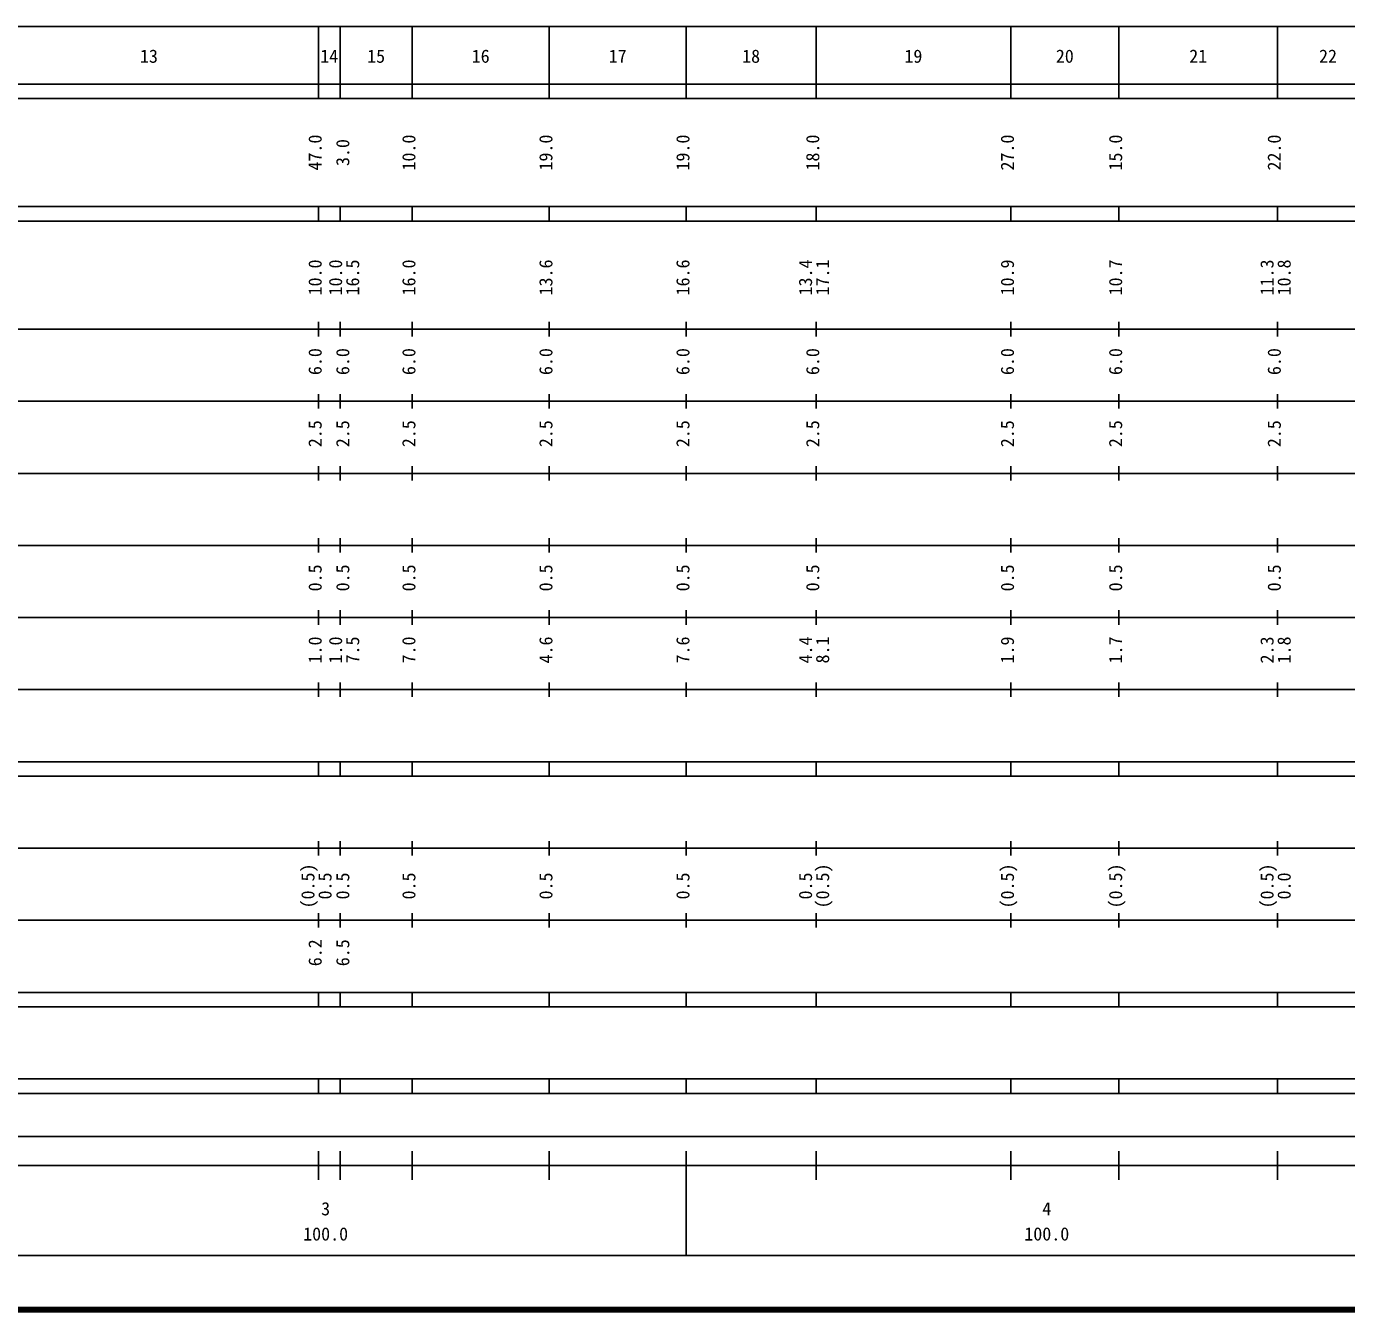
# Model space of a CAD drawing. Units: millimetres on the paper, enlarged 1000 times. Extents: x 40000 to 680000, y 20000 to 380000.
# Drawn here: x 276508 to 459574, y 20000 to 198000 of the extents above; entities that cross this region are included whole.
import ezdxf
from ezdxf.enums import TextEntityAlignment as Align

# ---------------------------------------------------------------- set-up
doc = ezdxf.new("R2010")
doc.units = ezdxf.units.MM
doc.header["$LTSCALE"] = 1000
doc.layers.add('M-TTL', color=2, linetype='Continuous', lineweight=140)
doc.layers.add('M-TTL-BAND', color=7, linetype='Continuous', lineweight=25)
doc.styles.add('ＭＳ ゴシック', font='')
doc.styles.get('ＭＳ ゴシック').set_extended_font_data('MS Gothic')

msp = doc.modelspace()

# ---------------------------------------------------------------- linework, layer by layer
at = {"layer": 'M-TTL'}
msp.add_line((40000, 20000), (680000, 20000), dxfattribs=at)
at = {"layer": 'M-TTL-BAND'}
for p, q in [((68000, 198000), (579000, 198000)), ((317000, 188000), (317000, 198000)), ((320000, 188000), (320000, 198000)), ((330000, 188000), (330000, 198000)), ((349000, 188000), (349000, 198000)), ((368000, 188000), (368000, 198000)), ((386000, 188000), (386000, 198000)), ((413000, 188000), (413000, 198000)), ((428000, 188000), (428000, 198000)), ((450000, 188000), (450000, 198000)), ((40000, 190000), (579000, 190000)), ((40000, 188000), (579000, 188000)), ((40000, 173000), (579000, 173000)), ((317000, 171000), (317000, 173000)), ((320000, 171000), (320000, 173000)), ((330000, 171000), (330000, 173000)), ((349000, 171000), (349000, 173000)), ((368000, 171000), (368000, 173000)), ((386000, 171000), (386000, 173000)), ((413000, 171000), (413000, 173000)), ((428000, 171000), (428000, 173000)), ((450000, 171000), (450000, 173000)), ((40000, 171000), (579000, 171000)), ((40000, 156000), (579000, 156000)), ((317000, 155000), (317000, 157000)), ((320000, 155000), (320000, 157000)), ((330000, 155000), (330000, 157000)), ((349000, 155000), (349000, 157000)), ((368000, 155000), (368000, 157000)), ((386000, 155000), (386000, 157000)), ((413000, 155000), (413000, 157000)), ((428000, 155000), (428000, 157000)), ((450000, 155000), (450000, 157000)), ((317000, 145000), (317000, 147000)), ((320000, 145000), (320000, 147000)), ((330000, 145000), (330000, 147000)), ((349000, 145000), (349000, 147000)), ((368000, 145000), (368000, 147000)), ((386000, 145000), (386000, 147000)), ((413000, 145000), (413000, 147000)), ((428000, 145000), (428000, 147000)), ((450000, 145000), (450000, 147000)), ((46000, 146000), (579000, 146000)), ((52000, 136000), (579000, 136000)), ((317000, 135000), (317000, 137000)), ((320000, 135000), (320000, 137000)), ((330000, 135000), (330000, 137000)), ((349000, 135000), (349000, 137000)), ((368000, 135000), (368000, 137000)), ((386000, 135000), (386000, 137000)), ((413000, 135000), (413000, 137000)), ((428000, 135000), (428000, 137000)), ((450000, 135000), (450000, 137000)), ((317000, 125000), (317000, 127000)), ((320000, 125000), (320000, 127000)), ((330000, 125000), (330000, 127000)), ((349000, 125000), (349000, 127000)), ((368000, 125000), (368000, 127000)), ((386000, 125000), (386000, 127000)), ((413000, 125000), (413000, 127000)), ((428000, 125000), (428000, 127000)), ((450000, 125000), (450000, 127000)), ((46000, 126000), (579000, 126000)), ((52000, 116000), (579000, 116000)), ((317000, 115000), (317000, 117000)), ((320000, 115000), (320000, 117000)), ((330000, 115000), (330000, 117000)), ((349000, 115000), (349000, 117000)), ((368000, 115000), (368000, 117000)), ((386000, 115000), (386000, 117000)), ((413000, 115000), (413000, 117000)), ((428000, 115000), (428000, 117000)), ((450000, 115000), (450000, 117000)), ((317000, 105000), (317000, 107000)), ((320000, 105000), (320000, 107000)), ((330000, 105000), (330000, 107000)), ((349000, 105000), (349000, 107000)), ((368000, 105000), (368000, 107000)), ((386000, 105000), (386000, 107000)), ((413000, 105000), (413000, 107000)), ((428000, 105000), (428000, 107000)), ((450000, 105000), (450000, 107000)), ((46000, 106000), (579000, 106000)), ((40000, 96000), (579000, 96000)), ((317000, 94000), (317000, 96000)), ((320000, 94000), (320000, 96000)), ((330000, 94000), (330000, 96000)), ((349000, 94000), (349000, 96000)), ((368000, 94000), (368000, 96000)), ((386000, 94000), (386000, 96000)), ((413000, 94000), (413000, 96000)), ((428000, 94000), (428000, 96000)), ((450000, 94000), (450000, 96000)), ((40000, 94000), (579000, 94000)), ((317000, 83000), (317000, 85000)), ((320000, 83000), (320000, 85000)), ((330000, 83000), (330000, 85000)), ((349000, 83000), (349000, 85000)), ((368000, 83000), (368000, 85000)), ((386000, 83000), (386000, 85000)), ((413000, 83000), (413000, 85000)), ((428000, 83000), (428000, 85000)), ((450000, 83000), (450000, 85000)), ((49000, 84000), (579000, 84000)), ((40000, 74000), (579000, 74000)), ((317000, 73000), (317000, 75000)), ((320000, 73000), (320000, 75000)), ((330000, 73000), (330000, 75000)), ((349000, 73000), (349000, 75000)), ((368000, 73000), (368000, 75000)), ((386000, 73000), (386000, 75000)), ((413000, 73000), (413000, 75000)), ((428000, 73000), (428000, 75000)), ((450000, 73000), (450000, 75000)), ((40000, 64000), (579000, 64000)), ((317000, 62000), (317000, 64000)), ((320000, 62000), (320000, 64000)), ((330000, 62000), (330000, 64000)), ((349000, 62000), (349000, 64000)), ((368000, 62000), (368000, 64000)), ((386000, 62000), (386000, 64000)), ((413000, 62000), (413000, 64000)), ((428000, 62000), (428000, 64000)), ((450000, 62000), (450000, 64000)), ((40000, 62000), (579000, 62000)), ((40000, 52000), (579000, 52000)), ((317000, 50000), (317000, 52000)), ((320000, 50000), (320000, 52000)), ((330000, 50000), (330000, 52000)), ((349000, 50000), (349000, 52000)), ((368000, 50000), (368000, 52000)), ((386000, 50000), (386000, 52000)), ((413000, 50000), (413000, 52000)), ((428000, 50000), (428000, 52000)), ((450000, 50000), (450000, 52000)), ((40000, 50000), (579000, 50000)), ((71000, 44000), (565000, 44000)), ((317000, 38000), (317000, 42000)), ((320000, 38000), (320000, 42000)), ((330000, 38000), (330000, 42000)), ((349000, 38000), (349000, 42000)), ((368000, 27500), (368000, 42000)), ((386000, 38000), (386000, 42000)), ((413000, 38000), (413000, 42000)), ((428000, 38000), (428000, 42000)), ((450000, 38000), (450000, 42000)), ((40000, 40000), (579000, 40000)), ((68000, 27500), (579000, 27500))]:
    msp.add_line(p, q, dxfattribs=at)

# ---------------------------------------------------------------- texts
at = {"layer": 'M-TTL-BAND', "style": 'ＭＳ ゴシック'}
for s, p in [('13', (293500, 192405)), ('14', (318500, 192405)), ('15', (325000, 192405)), ('16', (339500, 192405)), ('17', (358500, 192405)), ('18', (377000, 192405)), ('19', (399500, 192405)), ('20', (420500, 192405)), ('21', (439000, 192405)), ('22', (457000, 192405)), ('3', (318000, 32523)), ('4', (418000, 32523)), ('100.0', (318000, 29033)), ('100.0', (418000, 29033))]:
    msp.add_text(s, height=1833, dxfattribs=at).set_placement(p, align=Align.BOTTOM_CENTER)
for s, p in [('47.0', (318000, 180500)), ('3.0', (321835, 180500)), ('10.0', (331000, 180500)), ('19.0', (350000, 180500)), ('19.0', (369000, 180500)), ('18.0', (387000, 180500)), ('27.0', (414000, 180500)), ('15.0', (429000, 180500)), ('22.0', (451000, 180500)), ('10.0', (318000, 163174)), ('10.0', (320835, 163174)), ('16.5', (323205, 163174)), ('16.0', (331000, 163174)), ('13.6', (350000, 163174)), ('16.6', (369000, 163174)), ('13.4', (386000, 163174)), ('17.1', (388370, 163174)), ('10.9', (414000, 163174)), ('10.7', (429000, 163174)), ('11.3', (450000, 163174)), ('10.8', (452370, 163174)), ('6.0', (318000, 151500)), ('6.0', (321835, 151500)), ('6.0', (331000, 151500)), ('6.0', (350000, 151500)), ('6.0', (369000, 151500)), ('6.0', (387000, 151500)), ('6.0', (414000, 151500)), ('6.0', (429000, 151500)), ('6.0', (451000, 151500)), ('2.5', (318000, 141500)), ('2.5', (321835, 141500)), ('2.5', (331000, 141500)), ('2.5', (350000, 141500)), ('2.5', (369000, 141500)), ('2.5', (387000, 141500)), ('2.5', (414000, 141500)), ('2.5', (429000, 141500)), ('2.5', (451000, 141500)), ('0.5', (318000, 121500)), ('0.5', (321835, 121500)), ('0.5', (331000, 121500)), ('0.5', (350000, 121500)), ('0.5', (369000, 121500)), ('0.5', (387000, 121500)), ('0.5', (414000, 121500)), ('0.5', (429000, 121500)), ('0.5', (451000, 121500)), ('1.0', (318000, 111500)), ('1.0', (320835, 111500)), ('7.5', (323205, 111500)), ('7.0', (331000, 111500)), ('4.6', (350000, 111500)), ('7.6', (369000, 111500)), ('4.4', (386000, 111500)), ('8.1', (388370, 111500)), ('1.9', (414000, 111500)), ('1.7', (429000, 111500)), ('2.3', (450000, 111500)), ('1.8', (452370, 111500)), ('(0.5)', (317000, 78764)), ('(0.5)', (388370, 78764)), ('(0.5)', (414000, 78764)), ('(0.5)', (429000, 78764)), ('(0.5)', (450000, 78764)), ('0.5', (319370, 78764)), ('0.5', (321835, 78764)), ('0.5', (331000, 78764)), ('0.5', (350000, 78764)), ('0.5', (369000, 78764)), ('0.5', (386000, 78764)), ('0.0', (452370, 78764)), ('6.2', (318000, 69500)), ('6.5', (321835, 69500))]:
    msp.add_text(s, height=1833, rotation=90, dxfattribs=at).set_placement(p, align=Align.BOTTOM_CENTER)

doc.saveas('drawing.dxf')
